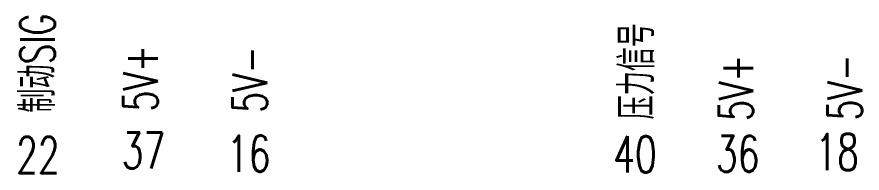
# Model space of a CAD drawing. Header units: millimetres. Extents: x 944 to 3046, y -306 to 288.
# Drawn here: x 2170.8 to 2219.71, y 104.34 to 113.41 of the extents above; entities that cross this region are included whole.
import ezdxf

# ---------------------------------------------------------------- set-up
doc = ezdxf.new("R2010")
doc.units = ezdxf.units.MM
doc.layers.add('文字层', color=7, linetype='Continuous')
doc.styles.add('HZ-3.0', font='txt.shx', dxfattribs={"width": 0.7, "height": 3.5, "bigfont": 'hztxt.shx'})
doc.styles.add('hztxt', font='txt.shx', dxfattribs={"width": 0.7, "bigfont": 'hztxt.shx'})

msp = doc.modelspace()

# ---------------------------------------------------------------- texts
at = {"layer": '文字层', "char_height": 2, "width": 15.28062, "attachment_point": 1, "rotation": 90, "line_spacing_factor": 0.75, "style": 'HZ-3.0'}
for s, insert in [('制动SIG', (2171.001, 107.847)), ('压力信号', (2205.682, 107.456)), ('5V+', (2176.957, 107.927)), ('5V-', (2183.289, 107.846)), ('5V+', (2211.416, 107.374)), ('5V-', (2217.714, 107.4))]:
    msp.add_mtext(s, dxfattribs=dict(at, insert=insert))
at = {"layer": '文字层', "ltscale": 2, "char_height": 2.1, "width": 3.46619, "attachment_point": 3, "style": 'hztxt'}
for s, insert in [('37', (2179.389, 106.7)), ('22', (2173.278, 106.439)), ('16', (2185.474, 106.518)), ('40', (2207.832, 106.482)), ('36', (2213.773, 106.507)), ('18', (2219.526, 106.616))]:
    msp.add_mtext(s, dxfattribs=dict(at, insert=insert))

doc.saveas('drawing.dxf')
